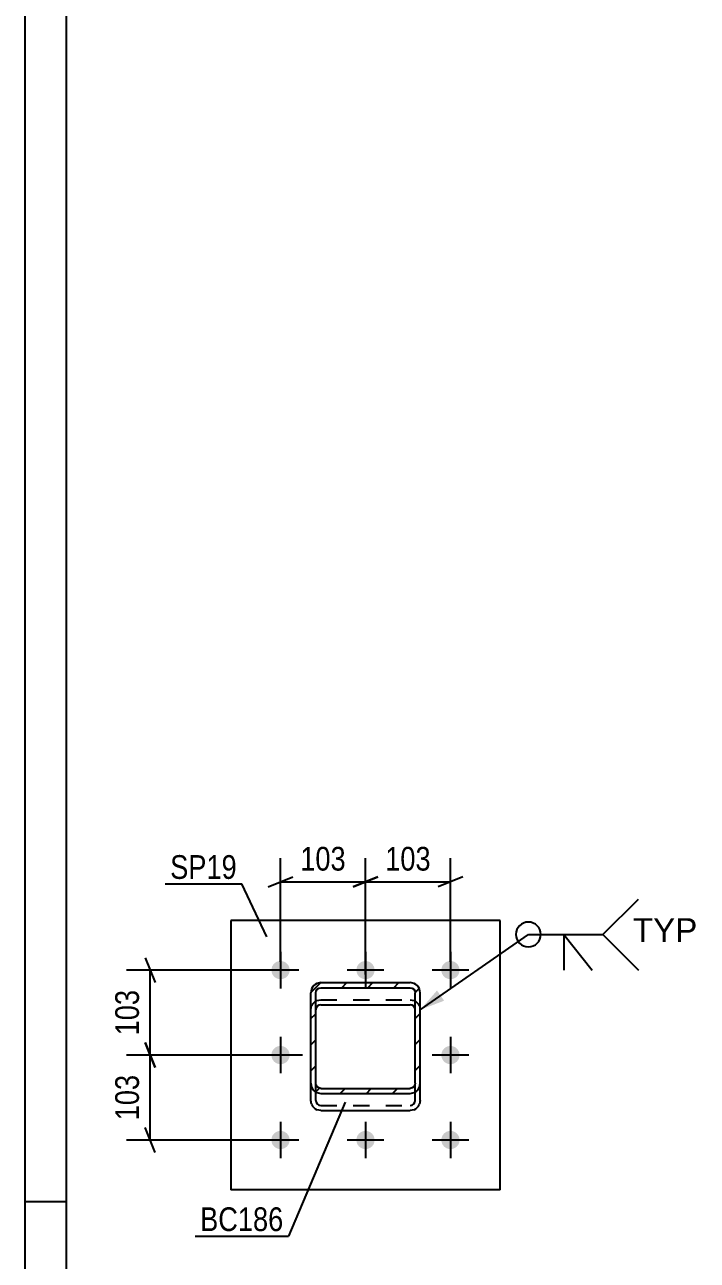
# Model space of a CAD drawing. Header units: millimetres. Extents: x 0 to 841, y 0 to 594.
# Drawn here: x 0 to 81.1, y 142 to 291.1 of the extents above; entities that cross this region are included whole.
import ezdxf

# ---------------------------------------------------------------- set-up
doc = ezdxf.new("R2010")
doc.units = ezdxf.units.MM
doc.linetypes.add('DXK_LINE_DOT2', pattern=[3.9198, 1.9599, -1.9599])
doc.styles.add('Arial', font='ARIAL.TTF', dxfattribs={"height": 0.2})
doc.styles.add('Arial Narrow', font='ARIALN.TTF', dxfattribs={"height": 0.2})

# ---------------------------------------------------------------- blocks, each defined once
blk = doc.blocks.new('Unknown-318889761-1133')
at = {"color": 5, "linetype": 'Continuous'}
for p, q in [((0, 594), (0, 0)), ((5, 589), (5, 5)), ((5, 149), (0, 149))]:
    blk.add_line(p, q, dxfattribs=at)
blk = doc.blocks.new('Part-318889761-37291 - 37269')
at = {"color": 2, "linetype": 'Continuous'}
for p, q in [((57.36, 182.97), (24.86, 182.97)), ((24.86, 182.97), (24.86, 150.47)), ((57.36, 150.47), (57.36, 182.97)), ((57.36, 150.47), (24.86, 150.47))]:
    blk.add_line(p, q, dxfattribs=at)
blk = doc.blocks.new('Part-318889761-37404 - 37269')
at = {"linetype": 'Continuous'}
h = blk.add_hatch(dxfattribs=at)
h.set_pattern_fill('', scale=0.7, style=0, pattern_type=0)
h.set_pattern_definition([(45, (35.7115, 175.4586), (-1.57154, 1.57154), [])])
h.paths.add_polyline_path([(46.51, 175.46), (35.71, 175.46), (35.25, 175.37), (34.86, 175.1), (34.6, 174.71), (34.51, 174.24), (34.51, 163.31), (34.6, 162.85), (34.86, 162.45), (35.25, 162.19), (35.71, 162.1), (46.51, 162.1), (46.97, 162.19), (47.36, 162.45), (47.62, 162.85), (47.71, 163.31), (47.71, 174.24), (47.62, 174.71), (47.36, 175.1), (46.97, 175.37)])
h.paths.add_polyline_path([(47.07, 174.48), (47.11, 174.24), (47.11, 163.31), (47.07, 163.08), (46.94, 162.88), (46.74, 162.75), (46.51, 162.7), (35.71, 162.7), (35.48, 162.75), (35.29, 162.88), (35.16, 163.08), (35.11, 163.31), (35.11, 174.24), (35.16, 174.48), (35.29, 174.67), (35.48, 174.81), (35.71, 174.85), (46.51, 174.85), (46.74, 174.81), (46.94, 174.67)])
at = {"color": 2, "linetype": 'Continuous'}
for p, q in [((34.6, 174.71), (34.51, 174.24)), ((35.11, 174.24), (35.16, 174.48)), ((35.16, 174.48), (35.29, 174.67)), ((35.71, 175.46), (35.25, 175.37)), ((35.29, 174.67), (35.48, 174.81)), ((35.48, 174.81), (35.71, 174.85)), ((35.71, 175.46), (46.51, 175.46)), ((35.71, 174.85), (46.51, 174.85)), ((46.97, 175.37), (46.51, 175.46)), ((46.51, 174.85), (46.74, 174.81)), ((46.74, 174.81), (46.94, 174.67)), ((46.94, 174.67), (47.07, 174.48)), ((47.07, 174.48), (47.11, 174.24)), ((47.71, 174.24), (47.62, 174.71)), ((34.51, 163.31), (34.51, 174.24)), ((35.11, 163.31), (35.11, 174.24)), ((47.11, 163.31), (47.11, 174.24)), ((47.71, 163.31), (47.71, 174.24)), ((35.16, 172.42), (35.11, 172.18)), ((35.29, 172.61), (35.16, 172.42)), ((35.48, 172.74), (35.29, 172.61)), ((35.71, 172.79), (35.48, 172.74)), ((35.71, 172.79), (46.51, 172.79)), ((46.74, 172.74), (46.51, 172.79)), ((46.94, 172.61), (46.74, 172.74)), ((47.07, 172.42), (46.94, 172.61)), ((47.11, 172.18), (47.07, 172.42)), ((34.51, 161.25), (34.51, 163.31)), ((34.51, 163.31), (34.6, 162.85)), ((35.16, 163.08), (35.11, 163.31)), ((35.29, 162.88), (35.16, 163.08)), ((35.48, 162.75), (35.29, 162.88)), ((35.71, 162.7), (35.48, 162.75)), ((35.71, 162.7), (46.51, 162.7)), ((46.74, 162.75), (46.51, 162.7)), ((46.94, 162.88), (46.74, 162.75)), ((47.07, 163.08), (46.94, 162.88)), ((47.11, 163.31), (47.07, 163.08)), ((47.62, 162.85), (47.71, 163.31)), ((47.71, 161.25), (47.71, 163.31)), ((34.6, 160.79), (34.51, 161.25)), ((35.25, 162.19), (35.71, 162.1)), ((35.71, 162.1), (46.51, 162.1)), ((46.51, 162.1), (46.97, 162.19)), ((47.71, 161.25), (47.62, 160.79)), ((35.71, 160.04), (35.25, 160.13)), ((35.71, 160.04), (46.51, 160.04)), ((46.97, 160.13), (46.51, 160.04))]:
    blk.add_line(p, q, dxfattribs=at)
at = {"color": 7, "linetype": 'DXK_LINE_DOT2'}
for p, q in [((34.51, 163.31), (34.51, 174.24)), ((35.11, 161.25), (35.11, 174.24)), ((35.25, 173.31), (35.71, 173.4)), ((35.71, 173.4), (46.51, 173.4)), ((46.51, 173.4), (46.97, 173.31)), ((47.11, 161.25), (47.11, 174.24)), ((47.71, 163.31), (47.71, 174.24)), ((34.51, 172.18), (34.6, 172.65)), ((47.62, 172.65), (47.71, 172.18)), ((35.11, 161.25), (35.16, 161.02)), ((47.07, 161.02), (47.11, 161.25)), ((35.16, 161.02), (35.29, 160.82)), ((35.29, 160.82), (35.48, 160.69)), ((35.48, 160.69), (35.71, 160.64)), ((35.71, 160.64), (46.51, 160.64)), ((46.51, 160.64), (46.74, 160.69)), ((46.74, 160.69), (46.94, 160.82)), ((46.94, 160.82), (47.07, 161.02))]:
    blk.add_line(p, q, dxfattribs=at)
at = {"color": 2, "linetype": 'Continuous'}
for centre, start, end in [((35.72, 174.25), 112.8504, 157.8474), ((46.5, 174.25), 22.1526, 67.1496), ((35.72, 163.3), 202.1526, 247.1496), ((46.5, 163.3), 292.8504, 337.8474), ((35.72, 161.24), 202.1526, 247.1496), ((46.5, 161.24), 292.8504, 337.8474)]:
    blk.add_arc(centre, 1.21, start, end, dxfattribs=at)
at = {"color": 7, "linetype": 'DXK_LINE_DOT2'}
for centre, start, end in [((35.72, 172.19), 112.8504, 157.8474), ((46.5, 172.19), 22.1526, 67.1496)]:
    blk.add_arc(centre, 1.21, start, end, dxfattribs=at)
blk = doc.blocks.new('Bolt-318889761-37410 - 37269')
at = {"linetype": 'Continuous'}
for points in [[(30.86, 175.87, -1), (30.86, 178.07, -1)], [(41.11, 175.87, -1), (41.11, 178.07, -1)], [(51.36, 175.87, -1), (51.36, 178.07, -1)], [(30.86, 165.62, -1), (30.86, 167.82, -1)], [(51.36, 165.62, -1), (51.36, 167.82, -1)], [(30.86, 155.37, -1), (30.86, 157.57, -1)], [(41.11, 155.37, -1), (41.11, 157.57, -1)], [(51.36, 155.37, -1), (51.36, 157.57, -1)]]:
    blk.add_hatch(color=1, dxfattribs=at).paths.add_polyline_path(points)
at = {"color": 1, "linetype": 'Continuous'}
for p, q in [((30.86, 179.17), (30.86, 174.77)), ((41.11, 179.17), (41.11, 174.77)), ((51.36, 179.17), (51.36, 174.77)), ((33.06, 176.97), (28.66, 176.97)), ((43.31, 176.97), (38.91, 176.97)), ((53.56, 176.97), (49.16, 176.97)), ((30.86, 168.92), (30.86, 164.52)), ((51.36, 168.92), (51.36, 164.52)), ((33.06, 166.72), (28.66, 166.72)), ((53.56, 166.72), (49.16, 166.72)), ((30.86, 158.67), (30.86, 154.27)), ((41.11, 158.67), (41.11, 154.27)), ((51.36, 158.67), (51.36, 154.27)), ((33.06, 156.47), (28.66, 156.47)), ((43.31, 156.47), (38.91, 156.47)), ((53.56, 156.47), (49.16, 156.47))]:
    blk.add_line(p, q, dxfattribs=at)
blk = doc.blocks.new('StraightDimension-318889761-38197 - 37269')
at = {"color": 7, "linetype": 'Continuous'}
for p, q in [((14.53, 178.47), (15.73, 175.47)), ((29.86, 176.97), (12.28, 176.97)), ((15.13, 166.72), (15.13, 176.97)), ((15.73, 165.22), (14.53, 168.22)), ((33.51, 166.72), (12.28, 166.72))]:
    blk.add_line(p, q, dxfattribs=at)
at = {"color": 0}
blk.add_wipeout([(14.38, 175.18), (10.18, 175.18), (10.18, 168.5), (14.38, 168.5)], dxfattribs=at)
at = {"color": 3, "style": 'Arial Narrow'}
blk.add_text('103', height=2.863, rotation=90.0002, dxfattribs=at).set_placement((13.78, 169.1))
blk = doc.blocks.new('StraightDimension-318889761-38164 - 37269')
at = {"color": 7, "linetype": 'Continuous'}
for p, q in [((41.11, 176.46), (41.11, 190.48)), ((51.36, 177.97), (51.36, 190.48)), ((39.61, 187.03), (42.61, 188.23)), ((52.86, 188.23), (49.86, 187.03)), ((41.11, 187.63), (51.36, 187.63))]:
    blk.add_line(p, q, dxfattribs=at)
at = {"color": 0}
blk.add_wipeout([(49.58, 188.38), (49.58, 192.58), (42.89, 192.58), (42.89, 188.38)], dxfattribs=at)
at = {"color": 3, "style": 'Arial Narrow'}
blk.add_text('103', height=2.863, dxfattribs=at).set_placement((43.49, 188.98))
blk = doc.blocks.new('StraightDimension-318889761-38165 - 37269')
at = {"color": 7, "linetype": 'Continuous'}
for p, q in [((30.86, 177.97), (30.86, 190.48)), ((41.11, 176.46), (41.11, 190.48)), ((29.36, 187.03), (32.36, 188.23)), ((42.61, 188.23), (39.61, 187.03)), ((30.86, 187.63), (41.11, 187.63))]:
    blk.add_line(p, q, dxfattribs=at)
at = {"color": 0}
blk.add_wipeout([(39.33, 188.38), (39.33, 192.58), (32.64, 192.58), (32.64, 188.38)], dxfattribs=at)
at = {"color": 3, "style": 'Arial Narrow'}
blk.add_text('103', height=2.863, dxfattribs=at).set_placement((33.24, 188.98))
blk = doc.blocks.new('StraightDimension-318889761-38198 - 37269')
at = {"color": 7, "linetype": 'Continuous'}
for p, q in [((14.53, 168.22), (15.73, 165.22)), ((33.51, 166.72), (12.28, 166.72)), ((15.13, 156.47), (15.13, 166.72)), ((15.73, 154.97), (14.53, 157.97)), ((29.86, 156.47), (12.28, 156.47))]:
    blk.add_line(p, q, dxfattribs=at)
at = {"color": 0}
blk.add_wipeout([(14.38, 164.93), (10.18, 164.93), (10.18, 158.25), (14.38, 158.25)], dxfattribs=at)
at = {"color": 3, "style": 'Arial Narrow'}
blk.add_text('103', height=2.863, rotation=90.0002, dxfattribs=at).set_placement((13.78, 158.85))
blk = doc.blocks.new('WeldMark-318889761-38235 - 37269')
at = {"linetype": 'Continuous'}
blk.add_hatch(color=30, dxfattribs=at).paths.add_polyline_path([(50.6, 173.28), (47.71, 172.18), (49.74, 174.51)])
at = {"color": 30, "linetype": 'Continuous'}
for p, q in [((47.71, 172.18), (60.76, 181.27)), ((60.76, 181.27), (69.76, 181.27))]:
    blk.add_line(p, q, dxfattribs=at)
at = {"color": 3, "linetype": 'Continuous'}
for q in [(68.47, 176.98), (65.05, 176.98)]:
    blk.add_line((65.05, 181.27), q, dxfattribs=at)
for start, end in [(90, 270), (270, 90)]:
    blk.add_arc((60.76, 181.27), 1.5, start, end, dxfattribs=at)
at = {"color": 0, "linetype": 'Continuous'}
blk.add_wipeout([(81.14, 180.37), (81.14, 183.37), (73.36, 183.37), (73.36, 180.37)], dxfattribs=at)
blk.add_wipeout([(81.14, 180.37), (81.14, 183.37), (73.36, 183.37), (73.36, 180.37)], dxfattribs=at)
at = {"color": 3, "linetype": 'Continuous'}
for q in [(74.05, 185.55), (74.05, 176.98)]:
    blk.add_line((69.76, 181.27), q, dxfattribs=at)
at = {"color": 3, "linetype": 'Continuous', "style": 'Arial'}
blk.add_text('TYP', height=2.865, dxfattribs=at).set_placement((73.36, 180.37))
blk = doc.blocks.new('Mark-318889761-38213 - 37269')
at = {"color": 0}
blk.add_wipeout([(25.59, 187.98), (25.59, 190.98), (17.55, 190.98), (17.55, 187.98)], dxfattribs=at)
blk.add_wipeout([(25.59, 187.98), (25.59, 190.98), (17.55, 190.98), (17.55, 187.98)], dxfattribs=at)
at = {"color": 30, "linetype": 'Continuous'}
for p in [(16.95, 187.38), (29.22, 180.99)]:
    blk.add_line(p, (26.19, 187.38), dxfattribs=at)
at = {"color": 3, "style": 'Arial Narrow'}
blk.add_text('SP19', height=2.863, dxfattribs=at).set_placement((17.55, 187.98))
blk = doc.blocks.new('Mark-318889761-38216 - 37269')
at = {"color": 0}
blk.add_wipeout([(31.21, 145.48), (31.21, 148.48), (21.16, 148.48), (21.16, 145.48)], dxfattribs=at)
blk.add_wipeout([(31.21, 145.48), (31.21, 148.48), (21.16, 148.48), (21.16, 145.48)], dxfattribs=at)
at = {"color": 30, "linetype": 'Continuous'}
for p in [(38.64, 161.03), (20.56, 144.88)]:
    blk.add_line(p, (31.81, 144.88), dxfattribs=at)
at = {"color": 3, "style": 'Arial Narrow'}
blk.add_text('BC186', height=2.863, dxfattribs=at).set_placement((21.16, 145.48))

msp = doc.modelspace()

# ---------------------------------------------------------------- block references
for name in ['Unknown-318889761-1133', 'Part-318889761-37291 - 37269', 'Bolt-318889761-37410 - 37269', 'Part-318889761-37404 - 37269']:
    msp.add_blockref(name, (0, 0))

# ---------------------------------------------------------------- next in the draw order: block references
for name in ['StraightDimension-318889761-38164 - 37269', 'StraightDimension-318889761-38197 - 37269']:
    msp.add_blockref(name, (0, 0))

# ---------------------------------------------------------------- next in the draw order: block references
for name in ['StraightDimension-318889761-38165 - 37269', 'WeldMark-318889761-38235 - 37269', 'StraightDimension-318889761-38198 - 37269']:
    msp.add_blockref(name, (0, 0))

# ---------------------------------------------------------------- next in the draw order: block references
for name in ['Mark-318889761-38213 - 37269', 'Mark-318889761-38216 - 37269']:
    msp.add_blockref(name, (0, 0))

doc.saveas('drawing.dxf')
